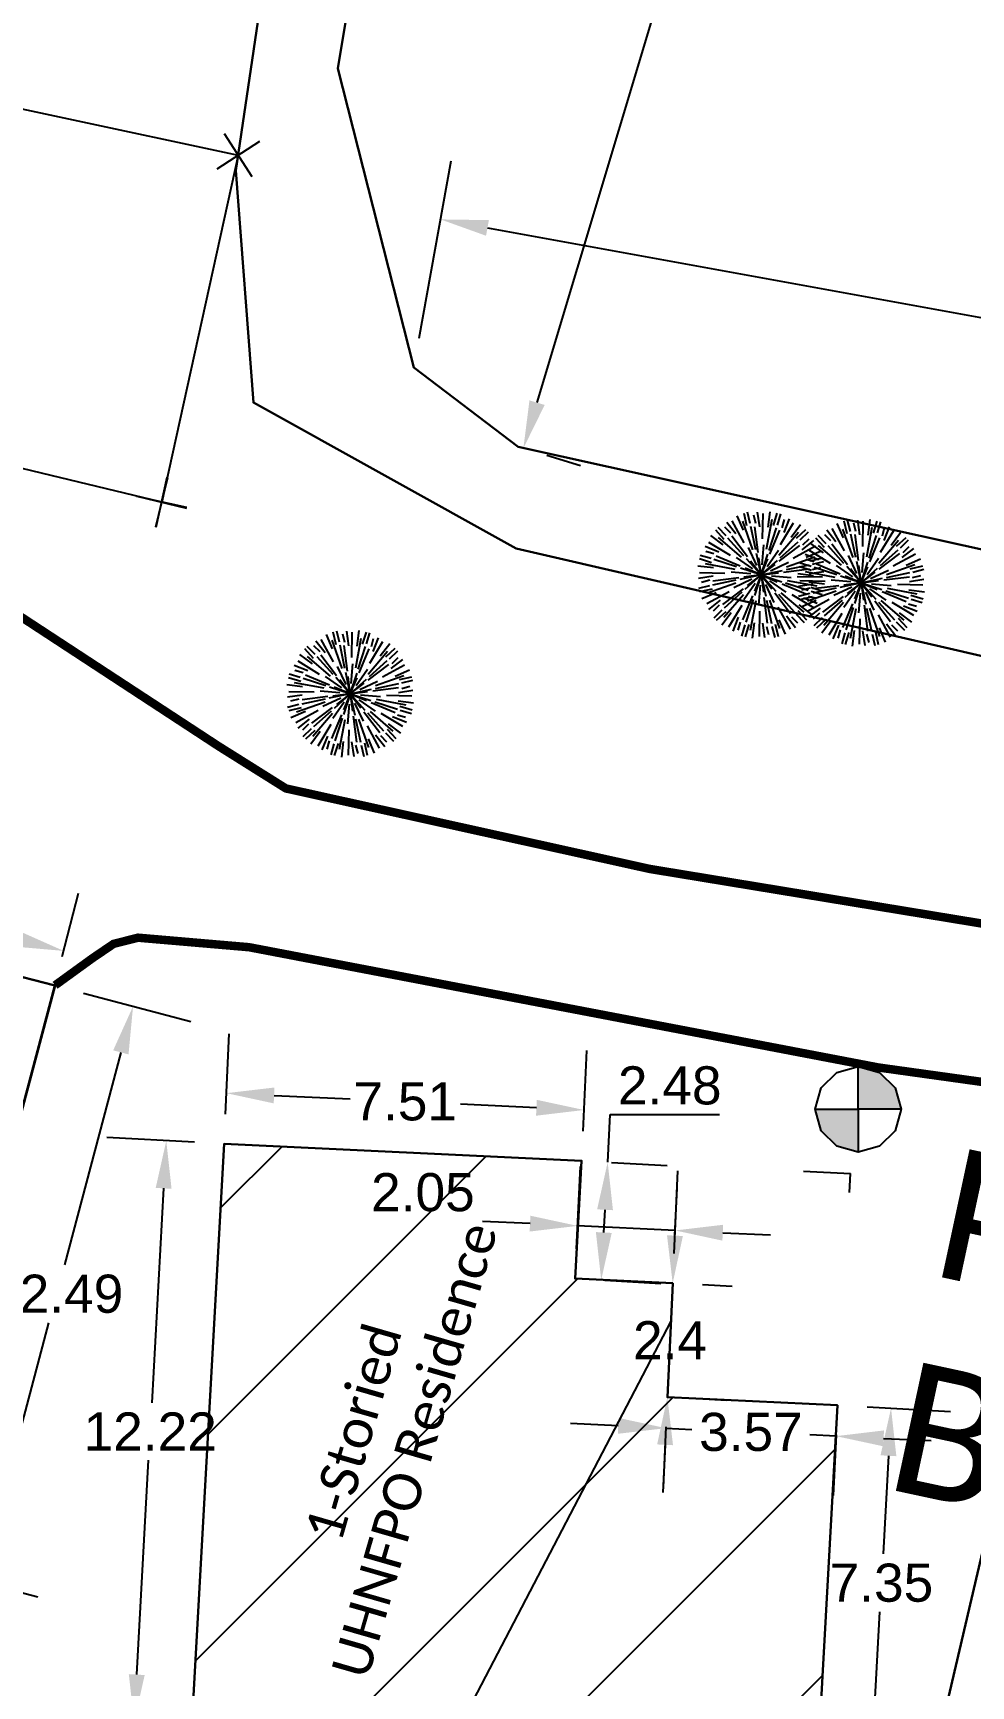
# Model space of a CAD drawing. Header units: metres. Extents: x 347471 to 695982, y 2547992 to 5097170.
# Drawn here: x 347547.07 to 347566.75, y 2548522.68 to 2548557.37 of the extents above; entities that cross this region are included whole.
import ezdxf

# ---------------------------------------------------------------- set-up
doc = ezdxf.new("R2010")
doc.units = ezdxf.units.M
doc.header["$PDMODE"] = 1
doc.header["$PDSIZE"] = -1
for name, color, linetype in [('Building', 1, 'Continuous'), ('Dim', 1, 'Continuous'), ('Electric Pole', 1, 'Continuous'), ('FENCE', 16, 'Continuous'), ('FRANCE', 16, 'Continuous'), ('Gate', 1, 'Continuous'), ('POND', 176, 'Continuous'), ('pucca building', 140, 'Continuous'), ('Toe-Bottom line', 30, 'Continuous'), ('V-NODE-TREE', 62, 'Continuous')]:
    doc.layers.add(name, color=color, linetype=linetype)
doc.layers.add('Paved Road', color=201, linetype='Continuous', lineweight=18)
doc.styles.add('SFTR_Arial', font='arial.ttf')
doc.dimstyles.new('ISO-25', dxfattribs={"dimtxt": 2.5, "dimasz": 2.5, "dimexe": 1.25, "dimexo": 0.625, "dimtad": 1, "dimtxsty": 'Standard', "dimcen": 2.5, "dimadec": 0, "dimazin": 0, "dimtfac": 1, "dimtmove": 0, "dimatfit": 3, "dimfxl": 1, "dimarcsym": 0})
pattern_1 = [(45, (-358.141, 2.8265), (-2.2450640303, 2.2450640303), [])]

# ---------------------------------------------------------------- blocks, each defined once
blk = doc.blocks.new('Cross')
at = {"color": 0, "linetype": 'Continuous', "flags": 128}
for points in [[(0, 0.534), (0, -0.534)], [(0.54, 0), (-0.533, 0)]]:
    blk.add_lwpolyline(points, dxfattribs=at)
blk = doc.blocks.new('Tree 6')
at = {"color": 0, "linetype": 'ByBlock', "lineweight": -2}
for p, q in [((-0.0581, 0.0804), (-0.0714, 0.1013)), ((-0.0535, 0.0869), (-0.066, 0.1055)), ((-0.0434, 0.0904), (-0.0528, 0.104)), ((-0.0341, 0.087), (-0.0476, 0.1123)), ((-0.0211, 0.0671), (-0.0367, 0.1137)), ((-0.0185, 0.0919), (-0.0252, 0.1215)), ((-0.007, 0.051), (-0.0164, 0.1089)), ((-0.0101, 0.0987), (-0.0112, 0.1234)), ((-0.0029, 0.1021), (-0.0044, 0.1244)), ((0.0076, 0.1), (0.0063, 0.1165)), ((0.014, 0.0924), (0.0149, 0.121)), ((0.0153, 0.0686), (0.0251, 0.1168)), ((0.0194, 0.0477), (0.0402, 0.1025)), ((0.0299, 0.0888), (0.0389, 0.1178)), ((0.0405, 0.0905), (0.052, 0.1125)), ((0.0485, 0.0898), (0.0584, 0.1099)), ((0.0566, 0.0828), (0.0637, 0.0977)), ((0.0583, 0.073), (0.0734, 0.0974)), ((-0.073, 0.0583), (-0.0974, 0.0734)), ((-0.0518, 0.0476), (-0.0886, 0.0801)), ((-0.0619, 0.0703), (-0.0826, 0.0926)), ((-0.0316, 0.0407), (-0.0686, 0.0861)), ((-0.0263, 0.0426), (-0.0506, 0.0819)), ((-0.02, 0.0391), (-0.0429, 0.0841)), ((-0.0015, 0.05), (-0.0029, 0.0962)), ((0.0023, 0.0439), (0.0049, 0.0943)), ((0.0237, 0.0441), (0.0456, 0.0848)), ((0.0239, 0.0369), (0.0513, 0.0792)), ((0.0407, 0.0316), (0.0861, 0.0686)), ((0.0476, 0.0518), (0.0801, 0.0886)), ((0.0703, 0.0619), (0.0926, 0.0826)), ((0.0804, 0.0581), (0.1013, 0.0714)), ((0.0869, 0.0535), (0.1055, 0.066)), ((-0.0888, 0.0299), (-0.1178, 0.0389)), ((-0.0905, 0.0405), (-0.1125, 0.052)), ((-0.0898, 0.0485), (-0.1099, 0.0584)), ((-0.0477, 0.0194), (-0.1025, 0.0402)), ((-0.0828, 0.0566), (-0.0977, 0.0637)), ((-0.0441, 0.0237), (-0.0848, 0.0456)), ((-0.0369, 0.0239), (-0.0792, 0.0513)), ((-0.014, 0.0144), (-0.0413, 0.0417)), ((0, 0), (-0.0222, 0.036)), ((-0.0049, 0.0195), (-0.0149, 0.0567)), ((0, 0), (-0.0013, 0.0423)), ((0, 0), (0.02, 0.0372)), ((0, 0), (0.0017, 0.0338)), ((0.0055, 0.0193), (0.0154, 0.0566)), ((0.0144, 0.014), (0.0417, 0.0413)), ((0.0391, 0.02), (0.0841, 0.0429)), ((0.0426, 0.0263), (0.0819, 0.0506)), ((0.0671, 0.0211), (0.1137, 0.0367)), ((0.087, 0.0341), (0.1123, 0.0476)), ((0.0904, 0.0434), (0.104, 0.0528)), ((-0.0924, 0.014), (-0.121, 0.0149)), ((-0.0686, 0.0153), (-0.1168, 0.0251)), ((-0.1, 0.0076), (-0.1165, 0.0063)), ((-0.0439, 0.0023), (-0.0943, 0.0049)), ((-0.0193, 0.0055), (-0.0566, 0.0154)), ((0, 0), (-0.0423, -0.0013)), ((0, 0), (-0.0372, 0.02)), ((0, 0), (-0.036, -0.0222)), ((0, 0), (-0.0338, 0.0017)), ((0, 0), (-0.0302, -0.0154)), ((0, 0), (-0.0284, 0.0184)), ((0, 0), (-0.02, -0.0372)), ((0, 0), (-0.0184, -0.0284)), ((0, 0), (-0.0154, 0.0302)), ((0, 0), (-0.0017, -0.0338)), ((0, 0), (0.0184, 0.0284)), ((0, 0), (0.036, 0.0222)), ((0, 0), (0.0302, 0.0154)), ((0, 0), (0.0423, 0.0013)), ((0, 0), (0.0154, -0.0302)), ((0, 0), (0.0013, -0.0423)), ((0, 0), (0.0338, -0.0017)), ((0, 0), (0.0372, -0.02)), ((0, 0), (0.0284, -0.0184)), ((0, 0), (0.0222, -0.036)), ((0.0195, 0.0049), (0.0567, 0.0149)), ((0.05, 0.0015), (0.0962, 0.0029)), ((0.051, 0.007), (0.1089, 0.0164)), ((0.0919, 0.0185), (0.1215, 0.0252)), ((0.0987, 0.0101), (0.1234, 0.0112)), ((0.1021, 0.0029), (0.1244, 0.0044)), ((-0.1021, -0.0029), (-0.1244, -0.0044)), ((-0.0987, -0.0101), (-0.1234, -0.0112)), ((-0.0919, -0.0185), (-0.1215, -0.0252)), ((-0.0671, -0.0211), (-0.1137, -0.0367)), ((-0.051, -0.007), (-0.1089, -0.0164)), ((-0.05, -0.0015), (-0.0962, -0.0029)), ((-0.0407, -0.0316), (-0.0861, -0.0686)), ((-0.0391, -0.02), (-0.0841, -0.0429)), ((-0.0426, -0.0263), (-0.0819, -0.0506)), ((-0.0195, -0.0049), (-0.0567, -0.0149)), ((-0.0144, -0.014), (-0.0417, -0.0413)), ((-0.0055, -0.0193), (-0.0154, -0.0566)), ((0.0049, -0.0195), (0.0149, -0.0567)), ((0.014, -0.0144), (0.0413, -0.0417)), ((0.0193, -0.0055), (0.0566, -0.0154)), ((0.0369, -0.0239), (0.0792, -0.0513)), ((0.0439, -0.0023), (0.0943, -0.0049)), ((0.0441, -0.0237), (0.0848, -0.0456)), ((0.0477, -0.0194), (0.1025, -0.0402)), ((0.0686, -0.0153), (0.1168, -0.0251)), ((0.0888, -0.0299), (0.1178, -0.0389)), ((0.0924, -0.014), (0.121, -0.0149)), ((0.1, -0.0076), (0.1165, -0.0063)), ((-0.087, -0.0341), (-0.1123, -0.0476)), ((-0.0869, -0.0535), (-0.1055, -0.066)), ((-0.0904, -0.0434), (-0.104, -0.0528)), ((-0.0804, -0.0581), (-0.1013, -0.0714)), ((-0.0703, -0.0619), (-0.0926, -0.0826)), ((-0.0476, -0.0518), (-0.0801, -0.0886)), ((-0.0239, -0.0369), (-0.0513, -0.0792)), ((-0.0237, -0.0441), (-0.0456, -0.0848)), ((-0.0194, -0.0477), (-0.0402, -0.1025)), ((-0.0023, -0.0439), (-0.0049, -0.0943)), ((0.0015, -0.05), (0.0029, -0.0962)), ((0.007, -0.051), (0.0164, -0.1089)), ((0.02, -0.0391), (0.0429, -0.0841)), ((0.0263, -0.0426), (0.0506, -0.0819)), ((0.0316, -0.0407), (0.0686, -0.0861)), ((0.0518, -0.0476), (0.0886, -0.0801)), ((0.073, -0.0583), (0.0974, -0.0734)), ((0.0828, -0.0566), (0.0977, -0.0637)), ((0.0898, -0.0485), (0.1099, -0.0584)), ((0.0905, -0.0405), (0.1125, -0.052)), ((-0.0583, -0.073), (-0.0734, -0.0974)), ((-0.0566, -0.0828), (-0.0637, -0.0977)), ((-0.0485, -0.0898), (-0.0584, -0.1099)), ((-0.0405, -0.0905), (-0.052, -0.1125)), ((-0.0299, -0.0888), (-0.0389, -0.1178)), ((-0.0153, -0.0686), (-0.0251, -0.1168)), ((-0.014, -0.0924), (-0.0149, -0.121)), ((0.0185, -0.0919), (0.0252, -0.1215)), ((0.0211, -0.0671), (0.0367, -0.1137)), ((0.0341, -0.087), (0.0476, -0.1123)), ((0.0434, -0.0904), (0.0528, -0.104)), ((0.0535, -0.0869), (0.066, -0.1055)), ((0.0581, -0.0804), (0.0714, -0.1013)), ((0.0619, -0.0703), (0.0826, -0.0926)), ((-0.0076, -0.1), (-0.0063, -0.1165)), ((0.0029, -0.1021), (0.0044, -0.1244)), ((0.0101, -0.0987), (0.0112, -0.1234))]:
    blk.add_line(p, q, dxfattribs=at)
blk = doc.blocks.new('Benchmark')
at = {"linetype": 'Continuous'}
for points in [[(0, 0), (0, 1.8), (0.9, 1.548), (1.548, 0.9), (1.8, 0)], [(0, 0), (0, -1.8), (-0.9, -1.548), (-1.548, -0.9), (-1.8, 0)]]:
    blk.add_hatch(color=0, dxfattribs=at).paths.add_polyline_path(points)
at = {"color": 0, "linetype": 'Continuous', "flags": 128}
for points in [[(-1.8, 0), (-1.548, 0.9), (-0.9, 1.548), (0, 1.8), (0.9, 1.548), (1.548, 0.9), (1.8, 0), (1.548, -0.9), (0.9, -1.548), (0, -1.8), (-0.9, -1.548), (-1.548, -0.9)], [(0, 0), (0, 1.8), (0.9, 1.548), (1.548, 0.9), (1.8, 0)], [(0, 0), (0, -1.8), (-0.9, -1.548), (-1.548, -0.9), (-1.8, 0)]]:
    blk.add_lwpolyline(points, close=True, dxfattribs=at)
blk = doc.blocks.new('*D29')
at = {"layer": 'Defpoints', "color": 0, "transparency": 16777216}
for p in [(347483.492, 2548538.898), (347483.107, 2548537.576), (347562.441, 2548515.945)]:
    blk.add_point(p, dxfattribs=at)
at = {"layer": 'Dim', "color": 0, "lineweight": -2, "transparency": 16777216}
for p, q in [((347483.317, 2548538.298), (347482.758, 2548536.375)), ((347484.067, 2548537.296), (347521.035, 2548526.548)), ((347561.096, 2548514.901), (347524.128, 2548525.649)), ((347562.267, 2548515.344), (347561.707, 2548513.421))]:
    blk.add_line(p, q, dxfattribs=at)
at = {"layer": 'Dim', "color": 0, "transparency": 16777216}
for points in [[(347484.114, 2548537.456), (347484.021, 2548537.136), (347483.107, 2548537.576)], [(347561.143, 2548515.061), (347561.05, 2548514.741), (347562.056, 2548514.622)]]:
    blk.add_solid(points, dxfattribs=at)
at = {"layer": 'Dim', "color": 0, "transparency": 16777216, "insert": (347522.582, 2548526.099), "char_height": 0.8, "attachment_point": 5, "style": 'SFTR_Arial'}
blk.add_mtext('82.22', dxfattribs=at)
blk = doc.blocks.new('*D81')
at = {"layer": 'Defpoints', "color": 0, "transparency": 16777216}
for p in [(347547.524, 2548537.377), (347544.317, 2548525.303), (347545.959, 2548524.866)]:
    blk.add_point(p, dxfattribs=at)
at = {"layer": 'Dim', "color": 0, "lineweight": -2, "transparency": 16777216}
for p, q in [((347548.128, 2548537.217), (347550.375, 2548536.62)), ((347548.91, 2548535.975), (347547.724, 2548531.512)), ((347546.216, 2548525.833), (347547.401, 2548530.295)), ((347544.921, 2548525.142), (347547.167, 2548524.546))]:
    blk.add_line(p, q, dxfattribs=at)
at = {"layer": 'Dim', "color": 0, "transparency": 16777216}
for points in [[(347548.749, 2548536.017), (347549.071, 2548535.932), (347549.166, 2548536.941)], [(347546.055, 2548525.876), (347546.377, 2548525.79), (347545.959, 2548524.866)]]:
    blk.add_solid(points, dxfattribs=at)
at = {"layer": 'Dim', "color": 0, "transparency": 16777216, "insert": (347547.563, 2548530.904), "char_height": 0.8, "attachment_point": 5, "style": 'SFTR_Arial'}
blk.add_mtext('12.49', dxfattribs=at)
blk = doc.blocks.new('*D82')
at = {"layer": 'Defpoints', "color": 0, "transparency": 16777216}
for p in [(347538.076, 2548540.586), (347537.889, 2548539.859), (347547.524, 2548537.377)]:
    blk.add_point(p, dxfattribs=at)
at = {"layer": 'Dim', "color": 0, "lineweight": -2, "transparency": 16777216}
for p, q in [((347538.044, 2548540.464), (347538.388, 2548541.796)), ((347539.044, 2548540.337), (347541.652, 2548539.665)), ((347547.68, 2548537.983), (347548.023, 2548539.315)), ((347546.743, 2548538.354), (347544.136, 2548539.025))]:
    blk.add_line(p, q, dxfattribs=at)
at = {"layer": 'Dim', "color": 0, "transparency": 16777216}
for points in [[(347539.086, 2548540.498), (347539.003, 2548540.175), (347538.076, 2548540.586)], [(347546.785, 2548538.515), (347546.701, 2548538.192), (347547.711, 2548538.104)]]:
    blk.add_solid(points, dxfattribs=at)
at = {"layer": 'Dim', "color": 0, "transparency": 16777216, "insert": (347542.894, 2548539.345), "char_height": 0.8, "attachment_point": 5, "style": 'SFTR_Arial'}
blk.add_mtext('9.95', dxfattribs=at)
blk = doc.blocks.new('*D85')
at = {"layer": 'Defpoints', "color": 0, "transparency": 16777216}
for p in [(347551.126, 2548535.118), (347551.076, 2548534.052), (347558.579, 2548533.699)]:
    blk.add_point(p, dxfattribs=at)
at = {"layer": 'Dim', "color": 0, "lineweight": -2, "transparency": 16777216}
for p, q in [((347551.105, 2548534.676), (347551.185, 2548536.366)), ((347558.608, 2548534.324), (347558.687, 2548536.014)), ((347552.125, 2548535.071), (347553.719, 2548534.996)), ((347557.63, 2548534.812), (347556.036, 2548534.887))]:
    blk.add_line(p, q, dxfattribs=at)
at = {"layer": 'Dim', "color": 0, "transparency": 16777216}
for points in [[(347552.133, 2548535.237), (347552.117, 2548534.904), (347551.126, 2548535.118)], [(347557.638, 2548534.978), (347557.622, 2548534.645), (347558.629, 2548534.765)]]:
    blk.add_solid(points, dxfattribs=at)
at = {"layer": 'Dim', "color": 0, "transparency": 16777216, "insert": (347554.877, 2548534.941), "char_height": 0.8, "attachment_point": 5, "style": 'SFTR_Arial'}
blk.add_mtext('7.51', dxfattribs=at)
blk = doc.blocks.new('*D86')
at = {"layer": 'Defpoints', "color": 0, "transparency": 16777216}
for p in [(347551.076, 2548534.052), (347549.188, 2548521.917), (347550.401, 2548521.85)]:
    blk.add_point(p, dxfattribs=at)
at = {"layer": 'Dim', "color": 0, "lineweight": -2, "transparency": 16777216}
for p, q in [((347550.452, 2548534.087), (347548.615, 2548534.188)), ((347549.808, 2548533.121), (347549.559, 2548528.62)), ((347549.243, 2548522.916), (347549.492, 2548527.417)), ((347549.777, 2548521.885), (347547.94, 2548521.986))]:
    blk.add_line(p, q, dxfattribs=at)
at = {"layer": 'Dim', "color": 0, "transparency": 16777216}
for points in [[(347549.641, 2548533.13), (347549.974, 2548533.111), (347549.863, 2548534.119)], [(347549.077, 2548522.925), (347549.41, 2548522.906), (347549.188, 2548521.917)]]:
    blk.add_solid(points, dxfattribs=at)
at = {"layer": 'Dim', "color": 0, "transparency": 16777216, "insert": (347549.526, 2548528.018), "char_height": 0.8, "attachment_point": 5, "style": 'SFTR_Arial'}
blk.add_mtext('12.22', dxfattribs=at)
blk = doc.blocks.new('*D88')
at = {"layer": 'Defpoints', "color": 0, "transparency": 16777216}
for p in [(347563.947, 2548528.569), (347565.071, 2548528.507), (347563.543, 2548521.232)]:
    blk.add_point(p, dxfattribs=at)
at = {"layer": 'Dim', "color": 0, "lineweight": -2, "transparency": 16777216}
for p, q in [((347564.571, 2548528.534), (347566.319, 2548528.438)), ((347565.016, 2548527.508), (347564.903, 2548525.447)), ((347564.722, 2548522.169), (347564.836, 2548524.23)), ((347564.167, 2548521.198), (347565.915, 2548521.102))]:
    blk.add_line(p, q, dxfattribs=at)
at = {"layer": 'Dim', "color": 0, "transparency": 16777216}
for points in [[(347564.85, 2548527.518), (347565.183, 2548527.499), (347565.071, 2548528.507)], [(347564.556, 2548522.178), (347564.888, 2548522.16), (347564.667, 2548521.171)]]:
    blk.add_solid(points, dxfattribs=at)
at = {"layer": 'Dim', "color": 0, "transparency": 16777216, "insert": (347564.869, 2548524.839), "char_height": 0.8, "attachment_point": 5, "style": 'SFTR_Arial'}
blk.add_mtext('7.35', dxfattribs=at)
blk = doc.blocks.new('*D89')
at = {"layer": 'Defpoints', "color": 0, "transparency": 16777216}
for p in [(347560.377, 2548528.737), (347563.947, 2548528.569), (347560.346, 2548528.088)]:
    blk.add_point(p, dxfattribs=at)
at = {"layer": 'Dim', "color": 0, "lineweight": -2, "transparency": 16777216}
for p, q in [((347559.347, 2548528.135), (347558.348, 2548528.182)), ((347560.347, 2548528.112), (347560.287, 2548526.84)), ((347560.346, 2548528.088), (347560.893, 2548528.062)), ((347563.917, 2548527.92), (347563.37, 2548527.946)), ((347563.918, 2548527.945), (347563.858, 2548526.672)), ((347564.916, 2548527.873), (347565.914, 2548527.826))]:
    blk.add_line(p, q, dxfattribs=at)
at = {"layer": 'Dim', "color": 0, "transparency": 16777216}
for points in [[(347559.355, 2548528.302), (347559.339, 2548527.969), (347560.346, 2548528.088)], [(347564.923, 2548528.04), (347564.908, 2548527.707), (347563.917, 2548527.92)]]:
    blk.add_solid(points, dxfattribs=at)
at = {"layer": 'Dim', "color": 0, "transparency": 16777216, "insert": (347562.131, 2548528.004), "char_height": 0.8, "attachment_point": 5, "style": 'SFTR_Arial'}
blk.add_mtext('3.57', dxfattribs=at)
blk = doc.blocks.new('*D90')
at = {"layer": 'Defpoints', "color": 0, "transparency": 16777216}
for p in [(347560.489, 2548531.129), (347560.489, 2548531.129), (347560.377, 2548528.737)]:
    blk.add_point(p, dxfattribs=at)
at = {"layer": 'Dim', "color": 0, "lineweight": -2, "transparency": 16777216}
for p, q in [((347560.536, 2548532.128), (347560.583, 2548533.127)), ((347560.489, 2548531.129), (347560.461, 2548530.535)), ((347561.113, 2548531.1), (347561.738, 2548531.071)), ((347560.377, 2548528.737), (347560.405, 2548529.331)), ((347561.001, 2548528.707), (347561.625, 2548528.678)), ((347560.33, 2548527.738), (347560.283, 2548526.739))]:
    blk.add_line(p, q, dxfattribs=at)
at = {"layer": 'Dim', "color": 0, "transparency": 16777216}
for points in [[(347560.37, 2548532.136), (347560.703, 2548532.12), (347560.489, 2548531.129)], [(347560.163, 2548527.746), (347560.496, 2548527.73), (347560.377, 2548528.737)]]:
    blk.add_solid(points, dxfattribs=at)
at = {"layer": 'Dim', "color": 0, "transparency": 16777216, "insert": (347560.433, 2548529.933), "char_height": 0.8, "attachment_point": 5, "style": 'SFTR_Arial'}
blk.add_mtext('2.4', dxfattribs=at)
blk = doc.blocks.new('*D91')
at = {"layer": 'Defpoints', "color": 0, "transparency": 16777216}
for p in [(347558.494, 2548532.333), (347558.442, 2548531.226), (347560.489, 2548531.129)]:
    blk.add_point(p, dxfattribs=at)
at = {"layer": 'Dim', "color": 0, "lineweight": -2, "transparency": 16777216}
for p, q in [((347558.472, 2548531.85), (347558.553, 2548533.582)), ((347560.518, 2548531.754), (347560.6, 2548533.485)), ((347557.496, 2548532.38), (347556.497, 2548532.427)), ((347560.541, 2548532.237), (347558.494, 2548532.333)), ((347561.54, 2548532.19), (347562.539, 2548532.143))]:
    blk.add_line(p, q, dxfattribs=at)
at = {"layer": 'Dim', "color": 0, "transparency": 16777216}
for points in [[(347557.503, 2548532.546), (347557.488, 2548532.214), (347558.494, 2548532.333)], [(347561.548, 2548532.356), (347561.532, 2548532.023), (347560.541, 2548532.237)]]:
    blk.add_solid(points, dxfattribs=at)
at = {"layer": 'Dim', "color": 0, "transparency": 16777216, "insert": (347555.248, 2548533.035), "char_height": 0.8, "attachment_point": 5, "style": 'SFTR_Arial'}
blk.add_mtext('2.05', dxfattribs=at)
blk = doc.blocks.new('*D92')
at = {"layer": 'Defpoints', "color": 0, "transparency": 16777216}
for p in [(347558.579, 2548533.699), (347559.125, 2548533.669), (347558.442, 2548531.226)]:
    blk.add_point(p, dxfattribs=at)
at = {"layer": 'Dim', "color": 0, "lineweight": -2, "transparency": 16777216}
for p, q in [((347559.125, 2548533.669), (347559.18, 2548534.668)), ((347559.18, 2548534.668), (347561.473, 2548534.668)), ((347559.203, 2548533.665), (347560.373, 2548533.601)), ((347559.044, 2548532.194), (347559.07, 2548532.671)), ((347559.066, 2548531.191), (347560.237, 2548531.127))]:
    blk.add_line(p, q, dxfattribs=at)
at = {"layer": 'Dim', "color": 0, "transparency": 16777216}
for points in [[(347558.904, 2548532.68), (347559.236, 2548532.662), (347559.125, 2548533.669)], [(347558.877, 2548532.203), (347559.21, 2548532.185), (347558.989, 2548531.195)]]:
    blk.add_solid(points, dxfattribs=at)
at = {"layer": 'Dim', "color": 0, "transparency": 16777216, "insert": (347560.427, 2548535.276), "char_height": 0.8, "attachment_point": 5, "style": 'SFTR_Arial'}
blk.add_mtext('2.48', dxfattribs=at)
blk = doc.blocks.new('*D132')
at = {"layer": 'Defpoints', "color": 0, "transparency": 16777216}
for p in [(347555.055, 2548550.351), (347590.475, 2548547.131), (347589.912, 2548544.026)]:
    blk.add_point(p, dxfattribs=at)
at = {"layer": 'Dim', "color": 0, "lineweight": -2, "transparency": 16777216}
for p, q in [((347555.167, 2548550.965), (347555.842, 2548554.686)), ((347556.602, 2548553.277), (347571.497, 2548550.574)), ((347589.492, 2548547.309), (347574.596, 2548550.012)), ((347590.024, 2548544.64), (347590.699, 2548548.361))]:
    blk.add_line(p, q, dxfattribs=at)
at = {"layer": 'Dim', "color": 0, "transparency": 16777216}
for points in [[(347556.632, 2548553.441), (347556.573, 2548553.113), (347555.618, 2548553.456)], [(347589.521, 2548547.473), (347589.462, 2548547.145), (347590.475, 2548547.131)]]:
    blk.add_solid(points, dxfattribs=at)
at = {"layer": 'Dim', "color": 0, "transparency": 16777216, "insert": (347573.047, 2548550.293), "char_height": 0.8, "attachment_point": 5, "style": 'SFTR_Arial'}
blk.add_mtext('35.43', dxfattribs=at)
blk = doc.blocks.new('*D133')
at = {"layer": 'Defpoints', "color": 0, "transparency": 16777216}
for p in [(347570.874, 2548594.049), (347557.249, 2548548.685), (347557.356, 2548548.652)]:
    blk.add_point(p, dxfattribs=at)
at = {"layer": 'Dim', "color": 0, "lineweight": -2, "transparency": 16777216}
for p, q in [((347571.473, 2548593.869), (347572.178, 2548593.657)), ((347570.693, 2548593.059), (347564.351, 2548571.943)), ((347557.643, 2548549.61), (347563.985, 2548570.726)), ((347557.848, 2548548.505), (347558.553, 2548548.293))]:
    blk.add_line(p, q, dxfattribs=at)
at = {"layer": 'Dim', "color": 0, "transparency": 16777216}
for points in [[(347570.533, 2548593.107), (347570.853, 2548593.011), (347570.981, 2548594.016)], [(347557.484, 2548549.658), (347557.803, 2548549.562), (347557.356, 2548548.652)]]:
    blk.add_solid(points, dxfattribs=at)
at = {"layer": 'Dim', "color": 0, "transparency": 16777216, "insert": (347564.168, 2548571.334), "char_height": 0.8, "attachment_point": 5, "style": 'SFTR_Arial'}
blk.add_mtext('47.37', dxfattribs=at)

msp = doc.modelspace()

# ---------------------------------------------------------------- hatches: boundary and pattern name
at = {"layer": 'Gate', "true_color": 0x7aafdf}
h = msp.add_hatch(dxfattribs=at)
h.set_pattern_fill('ANSI31', color=143)
h.set_pattern_definition(pattern_1)
h.paths.add_polyline_path([(347547.524, 2548537.377), (347537.889, 2548539.859), (347534.68, 2548527.781), (347544.316, 2548525.299)])
h.paths.add_polyline_path([(347534.039, 2548513.604), (347537.174, 2548524.455), (347539.864, 2548523.678), (347536.729, 2548512.827)], flags=9)
h = msp.add_hatch(dxfattribs=at)
h.set_pattern_fill('ANSI31', color=143)
h.set_pattern_definition(pattern_1)
h.paths.add_polyline_path([(347563.947, 2548528.569), (347560.377, 2548528.737), (347560.489, 2548531.129), (347558.442, 2548531.226), (347558.579, 2548533.699), (347551.076, 2548534.052), (347550.401, 2548521.85), (347563.543, 2548521.232)])
h.paths.add_polyline_path([(347547.605, 2548508.758), (347550.845, 2548519.975), (347553.279, 2548519.272), (347550.038, 2548508.055)], flags=9)

# ---------------------------------------------------------------- linework, layer by layer
for points in [[(347563.233, 2548533.481), (347564.218, 2548533.434)], [(347564.215, 2548533.432), (347564.193, 2548533.033)]]:
    msp.add_lwpolyline(points)
at = {"layer": 'Dim', "color": 0}
msp.add_line((347560.452, 2548530.335), (347549.845, 2548510.007), dxfattribs=at)
at = {"layer": 'FENCE', "flags": 128}
msp.add_lwpolyline([(347549.77, 2548547.523), (347542.19, 2548549.345), (347544.05, 2548556.369), (347551.371, 2548554.802)], close=True, dxfattribs=at)
at = {"layer": 'FRANCE', "lineweight": 30, "flags": 128}
msp.add_lwpolyline([(347583.675, 2548524.738), (347584.332, 2548528.909), (347569.007, 2548534.112), (347564.643, 2548515.437)], dxfattribs=at)
at = {"layer": 'Paved Road', "color": 1, "linetype": 'Continuous', "ltscale": 20, "const_width": 0.178}
for points in [[(347558.277, 2548595.508), (347552.185, 2548586.429), (347549.464, 2548578.627), (347544.128, 2548565.258), (347540.372, 2548550.696), (347540.261, 2548550.14), (347540.254, 2548549.72), (347540.411, 2548549.309), (347550.962, 2548542.399), (347552.372, 2548541.514), (347560.008, 2548539.824), (347583.504, 2548535.96), (347590.831, 2548535.551), (347591.401, 2548535.675), (347595.125, 2548537.268), (347597.437, 2548540.253), (347602.294, 2548556.584), (347607.471, 2548581.722), (347605.882, 2548586.683), (347603.949, 2548588.945), (347602.098, 2548590.132), (347589.013, 2548594.762), (347574.474, 2548599.41)], [(347547.53, 2548537.382), (347548.318, 2548537.953), (347548.758, 2548538.252), (347549.273, 2548538.381), (347551.602, 2548538.181), (347564.808, 2548535.657), (347587.35, 2548532.515)]]:
    msp.add_lwpolyline(points, dxfattribs=at)
at = {"layer": 'POND', "color": 159, "linetype": 'ByBlock', "lineweight": 30, "true_color": 0x22346e, "flags": 128}
msp.add_lwpolyline([(347557.203, 2548546.552), (347551.693, 2548549.61), (347551.324, 2548554.481), (347553.8, 2548571.224), (347555.982, 2548581.282), (347556.922, 2548584.038), (347563.304, 2548593.787), (347567.052, 2548595.599), (347571.052, 2548595.92), (347589.746, 2548591.908), (347601.195, 2548587.192), (347602.771, 2548584.364), (347603.939, 2548582.009), (347599.961, 2548564.103), (347594.606, 2548546.436), (347590.768, 2548541.634), (347588.679, 2548541.025), (347578.707, 2548541.579)], close=True, dxfattribs=at)
at = {"layer": 'pucca building', "lineweight": 30}
for points in [[(347547.524, 2548537.377), (347537.889, 2548539.859), (347547.534, 2548537.375), (347544.316, 2548525.299), (347534.68, 2548527.781), (347537.889, 2548539.859), (347534.681, 2548527.785)], [(347547.524, 2548537.377), (347544.317, 2548525.303)], [(347551.076, 2548534.052), (347550.401, 2548521.85), (347563.543, 2548521.232), (347563.947, 2548528.569), (347560.377, 2548528.737), (347560.489, 2548531.129), (347558.442, 2548531.226), (347558.579, 2548533.699), (347551.076, 2548534.052), (347558.579, 2548533.699), (347558.442, 2548531.226), (347560.489, 2548531.129)], [(347550.401, 2548521.85), (347563.543, 2548521.232), (347563.947, 2548528.569), (347560.377, 2548528.737)]]:
    msp.add_lwpolyline(points, dxfattribs=at)
at = {"layer": 'Toe-Bottom line', "color": 159, "linetype": 'ByBlock', "lineweight": 30, "true_color": 0x22346e, "flags": 128}
msp.add_lwpolyline([(347584.382, 2548542.676), (347589.912, 2548544.026), (347592.299, 2548547.104), (347596.885, 2548559.634), (347602.218, 2548580.83), (347600.209, 2548584.56), (347584.178, 2548590.589), (347570.874, 2548594.049), (347564.518, 2548591.958), (347559.864, 2548583.169), (347555.186, 2548566.999), (347553.465, 2548556.622), (347555.055, 2548550.351), (347557.249, 2548548.685)], close=True, dxfattribs=at)

# ---------------------------------------------------------------- block references
at = {"layer": 'Electric Pole', "xscale": 0.5, "yscale": 0.5, "zscale": 0.5}
msp.add_blockref('Benchmark', (347564.381, 2548534.781), dxfattribs=at)
at = {"layer": 'FENCE'}
for p, rotation in [((347551.371, 2548554.802), 302.7556447246807), ((347549.77, 2548547.523), 166.4842564183207), ((347549.77, 2548547.523), 257.5919049626935)]:
    msp.add_blockref('Cross', p, dxfattribs=dict(at, rotation=rotation))
at = {"layer": 'V-NODE-TREE', "xscale": 10.81002087808364, "yscale": 10.81002087808364, "zscale": 10.81002087808364, "rotation": 10.23163484014041}
for p in [(347562.345, 2548545.994), (347564.445, 2548545.829), (347553.724, 2548543.5)]:
    msp.add_blockref('Tree 6', p, dxfattribs=at)

# ---------------------------------------------------------------- texts
at = {"insert": (347547.852, 2548508.895), "char_height": 0.8, "attachment_point": 1, "rotation": 73.8863}
msp.add_mtext_dynamic_manual_height_columns('\\pxqc;{\\fCalibri|b0|i0|c0|p34;1-Storied\\PUHNFPO Residence}', width=40, gutter_width=12.5, heights=[0], dxfattribs=at)
at = {"layer": 'Building', "insert": (347566.418, 2548534.005), "char_height": 2.7496, "attachment_point": 1, "rotation": 347.8726}
msp.add_mtext_dynamic_manual_height_columns('{\\fCalibri|b0|i0|c0|p34;Proposed 101 Bed Hospital}', width=28.79014, gutter_width=42.963, heights=[0], dxfattribs=at)

# ---------------------------------------------------------------- dimensions: what is measured, and where the dimension line sits
at = {"layer": 'Dim', "color": 0}
for p1, p2, distance, picture, middle in [((347570.874, 2548594.049), (347557.249, 2548548.685), 0.111, '*D133', (347564.168, 2548571.334)), ((347555.055, 2548550.351), (347589.912, 2548544.026), 3.156, '*D132', (347573.047, 2548550.293)), ((347547.524, 2548537.377), (347537.889, 2548539.859), -0.751, '*D82', (347542.894, 2548539.345)), ((347562.441, 2548515.945), (347483.492, 2548538.898), 1.378, '*D29', (347522.582, 2548526.099)), ((347547.524, 2548537.377), (347544.317, 2548525.303), 1.699, '*D81', (347547.563, 2548530.904)), ((347558.579, 2548533.699), (347551.076, 2548534.052), -1.067, '*D85', (347554.877, 2548534.941)), ((347558.442, 2548531.226), (347558.579, 2548533.699), -0.547, '*D92', (347560.427, 2548535.276)), ((347551.076, 2548534.052), (347550.401, 2548521.85), -1.215, '*D86', (347549.526, 2548528.018)), ((347560.489, 2548531.129), (347558.442, 2548531.226), -1.109, '*D91', (347555.248, 2548533.035)), ((347563.947, 2548528.569), (347560.377, 2548528.737), 0.649, '*D89', (347562.131, 2548528.004)), ((347563.543, 2548521.232), (347563.947, 2548528.569), -1.126, '*D88', (347564.869, 2548524.839))]:
    dim = msp.add_aligned_dim(p1=p1, p2=p2, distance=distance, dimstyle='ISO-25', override={"dimtxt": 0.8, "dimasz": 1, "dimgap": 0.2, "dimtih": 1, "dimtoh": 1, "dimdsep": 46, "dimtxsty": 'SFTR_Arial', "dimcen": 0, "dimarcsym": 1}, dxfattribs=at)
    dim.commit()
    dim.dimension.update_dxf_attribs({"geometry": picture, "text_midpoint": middle})
dim = msp.add_linear_dim(base=(347560.4891, 2548531.1293), p1=(347560.3766, 2548528.7366), p2=(347560.4891, 2548531.1293), angle=87.3087, dimstyle='ISO-25', override={"dimtxt": 0.8, "dimasz": 1, "dimgap": 0.2, "dimtih": 1, "dimtoh": 1, "dimdsep": 46, "dimtxsty": 'SFTR_Arial', "dimcen": 0, "dimarcsym": 1}, dxfattribs=at)
dim.commit()
dim.dimension.update_dxf_attribs({"geometry": '*D90', "text_midpoint": (347560.4329, 2548529.933), "dimtype": 161})

doc.saveas('drawing.dxf')
